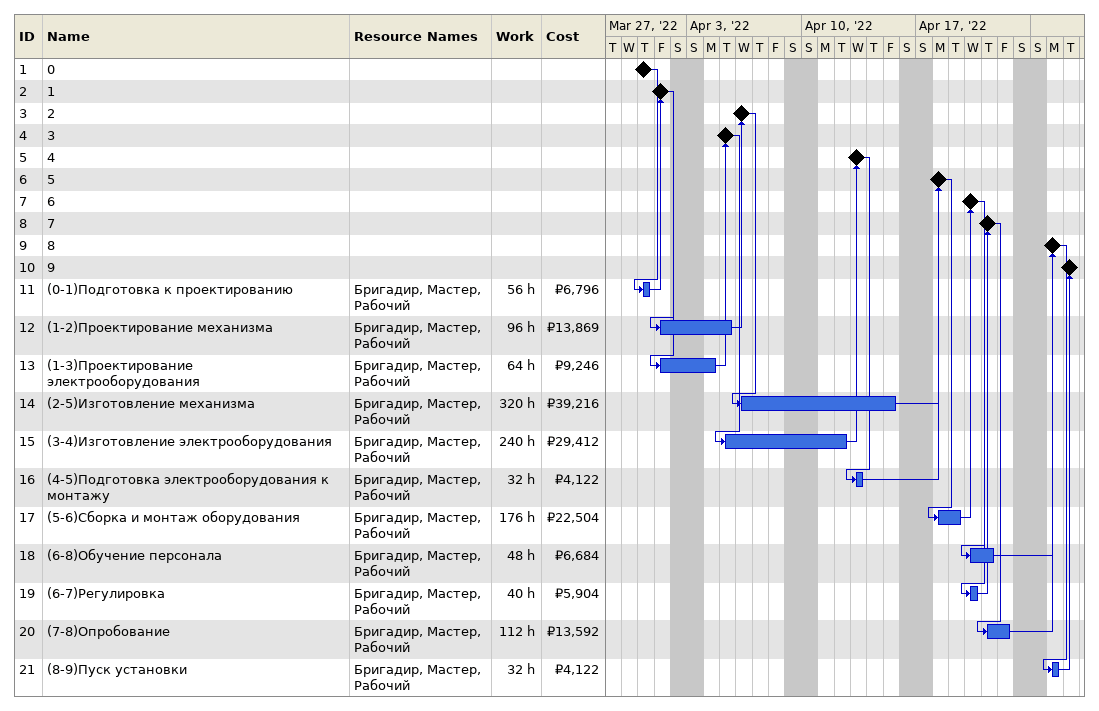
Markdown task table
| ID | Task | Start | Finish | Predecessors | Resources | Work (h) | Cost (₽) |
|---|---|---|---|---|---|---|---|
| 1 | 0 (milestone) | 2022-03-31 | 2022-03-31 |  |  |  |  |
| 2 | 1 (milestone) | 2022-04-01 | 2022-04-01 | 11 |  |  |  |
| 3 | 2 (milestone) | 2022-04-06 | 2022-04-06 | 12 |  |  |  |
| 4 | 3 (milestone) | 2022-04-05 | 2022-04-05 | 13 |  |  |  |
| 5 | 4 (milestone) | 2022-04-13 | 2022-04-13 | 15 |  |  |  |
| 6 | 5 (milestone) | 2022-04-18 | 2022-04-18 | 16, 14 |  |  |  |
| 7 | 6 (milestone) | 2022-04-20 | 2022-04-20 | 17 |  |  |  |
| 8 | 7 (milestone) | 2022-04-21 | 2022-04-21 | 19 |  |  |  |
| 9 | 8 (milestone) | 2022-04-25 | 2022-04-25 | 20, 18 |  |  |  |
| 10 | 9 (milestone) | 2022-04-26 | 2022-04-26 | 21 |  |  |  |
| 11 | (0-1)Подготовка к проектированию | 2022-03-31 | 2022-03-31 | 1 | Бригадир, Мастер, Рабочий | 56 | 6796 |
| 12 | (1-2)Проектирование механизма | 2022-04-01 | 2022-04-05 | 2 | Бригадир, Мастер, Рабочий | 96 | 13869 |
| 13 | (1-3)Проектирование электрооборудования | 2022-04-01 | 2022-04-04 | 2 | Бригадир, Мастер, Рабочий | 64 | 9246 |
| 14 | (2-5)Изготовление механизма | 2022-04-06 | 2022-04-15 | 3 | Бригадир, Мастер, Рабочий | 320 | 39216 |
| 15 | (3-4)Изготовление электрооборудования | 2022-04-05 | 2022-04-12 | 4 | Бригадир, Мастер, Рабочий | 240 | 29412 |
| 16 | (4-5)Подготовка электрооборудования к монтажу | 2022-04-13 | 2022-04-13 | 5 | Бригадир, Мастер, Рабочий | 32 | 4122 |
| 17 | (5-6)Сборка и монтаж оборудования | 2022-04-18 | 2022-04-19 | 6 | Бригадир, Мастер, Рабочий | 176 | 22504 |
| 18 | (6-8)Обучение персонала | 2022-04-20 | 2022-04-21 | 7 | Бригадир, Мастер, Рабочий | 48 | 6684 |
| 19 | (6-7)Регулировка | 2022-04-20 | 2022-04-20 | 7 | Бригадир, Мастер, Рабочий | 40 | 5904 |
| 20 | (7-8)Опробование | 2022-04-21 | 2022-04-22 | 8 | Бригадир, Мастер, Рабочий | 112 | 13592 |
| 21 | (8-9)Пуск установки | 2022-04-25 | 2022-04-25 | 9 | Бригадир, Мастер, Рабочий | 32 | 4122 |
